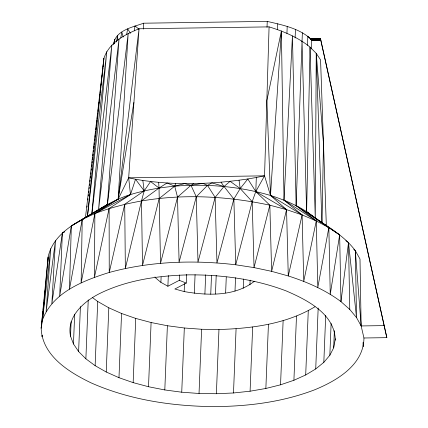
<?xml version="1.0" encoding="UTF-8"?>
<svg xmlns="http://www.w3.org/2000/svg" width="428" height="428" viewBox="0 0 428 428"><rect width="100%" height="100%" fill="white"/><g stroke="black" fill="none" stroke-linecap="round" stroke-linejoin="round"><path stroke-width="0.64" d="M312.221 215.937L306.614 211.673L310.033 47.117L316.244 53.372L315.281 218.259L310.033 47.117C298.113 37.354 283.678 31.372 269.078 26.878L139.052 28.772C124.783 34.524 108.84 42.784 103.87 58.497L85.439 217.724M113.613 44.234C115.143 30.404 132.931 27.071 143.669 23.203L267.249 21.4C282.78 25.059 299.921 28.339 311.766 39.879L320.818 40.275L386.832 337.655L363.95 337.992L361.146 325.943L355.331 250.701C342.753 233.672 322.985 224.4 306.614 211.673C295.422 204.536 283.106 199.459 270.485 195.457C239.514 186.33 206.842 183.633 174.704 186.169C159.735 187.592 144.878 190.182 130.487 194.585C112.992 199.855 97.825 210.234 82.224 219.393C67.233 227.546 51.783 239.3 48.145 256.961L41.168 328.148C42.088 355.732 69.031 372.274 91.271 382.953C129.347 399.763 171.27 406.076 212.657 406.6C247.256 406.53 282.277 402.24 314.735 389.769C336.756 380.679 363.763 364.988 363.95 337.992M322.027 222.576L323.488 143.765L316.244 53.372L320.567 59.883L326.366 226.498M384.028 325.612L361.146 325.943L356.519 317.571L349.762 309.433L340.966 301.638L339.645 234.892L328.843 227.632L316.276 220.939L302.109 214.915L286.557 209.634L270.485 195.457L264.547 175.838L269.078 26.878M47.984 261.497L48.145 256.961L42.538 319.737L41.168 328.148L42.575 314.933M345.835 240.659L348.515 242.623L340.966 301.638C325.221 289.793 306.93 281.961 288.274 275.948L286.557 209.634L269.833 205.189L255.8 191.562L264.547 175.838L256.319 177.492L255.8 191.562L252.188 201.631L235.726 264.788C193.59 259.807 150.314 261.246 109.247 272.459C83.374 280.57 52.906 292.265 42.538 319.737L50.691 248.689L46.117 311.525L55.458 240.686L51.858 303.629L62.37 233.062L64.628 231.644M113.575 44.228L113.629 42.896M335.327 338.826L333.68 347.825L329.838 355.267L323.819 362.35L315.725 368.952L305.699 374.965L293.908 380.278L280.549 384.809L265.858 388.474L250.086 391.208L233.501 392.974L216.386 393.733L199.031 393.476L181.739 392.209L164.807 389.945L148.516 386.735L133.151 382.627L118.979 377.689L106.23 372.007L95.134 365.683L85.873 358.825L78.613 351.543L73.472 343.968L70.534 336.226L71.123 321.663M73.472 343.968L74.665 314.179M78.613 351.543L80.416 306.534M85.873 358.825L88.238 299.91M95.134 365.683L97.712 301.478L92.566 297.663M106.23 372.007L108.808 307.802L97.712 301.478M118.979 377.689L121.557 313.478L108.808 307.802M143.434 29.093L143.669 23.203M133.151 382.627L135.73 318.416L121.557 313.478M148.516 386.735L151.095 322.525L135.73 318.416M186.613 274.407L186.266 283.074L179.3 280.324L167.894 286.246L160.901 282.357L161.115 277.023M167.894 286.246L168.322 275.579M164.807 389.945L167.385 325.74L151.095 322.525M179.3 280.324L179.514 274.995M254.43 281.233C234.945 296.62 207.43 295.7 184.184 291.564L184.505 283.566M181.739 392.209L184.318 327.998L167.385 325.74M194.328 293.298L195.077 274.632M199.031 393.476L201.609 329.266L184.318 327.998M204.889 294.127L205.665 274.797M210.747 294.186L211.496 275.52M215.461 294.025L216.21 275.359M216.386 393.733L218.965 329.523C251.873 328.447 286.295 324.087 314.965 306.748M225.631 292.987L226.273 276.986M235.004 291.056L235.539 277.724M233.501 392.974L236.079 328.763M243.216 288.312L243.591 278.981M249.947 284.861L250.134 280.19M250.086 391.208L252.664 327.003M267.008 27.29L267.249 21.4M277.51 29.671L277.756 23.754M265.858 388.474L268.436 324.264M286.926 33.459L287.215 26.466M280.549 384.809L283.127 320.599M295.117 38.001L295.47 29.484M302.007 41.853L302.382 32.763M293.908 380.278L296.486 316.073M307.475 45.325L307.844 36.246L311.734 40.355L311.391 48.878M305.699 374.965L308.278 310.755M315.725 368.952L318.175 308.053M323.819 362.35L325.708 315.35M329.838 355.267L331.117 323.493M333.68 347.825L334.37 330.614M270.485 195.457L281.383 31.025L266.874 100.537L270.485 195.457L302.109 214.915L303.736 281.362L316.276 220.939L296.123 205.606L292.442 35.845L284.01 200.17L302.109 214.915L288.274 275.948L271.63 271.341L254.034 267.602L235.726 264.788L233.865 199.02L240.215 188.55L247.801 178.963L256.319 177.492M133.878 102.479L118.16 199.138L128.668 177.823L139.052 28.772L118.16 199.138L94.872 213.54L82.224 219.393L69.48 289.216L71.337 225.931L107.433 204.434L128.165 33.555L118.16 199.138L82.224 219.393L81.122 282.892L94.872 213.54L130.487 194.585L135.532 179.252C172.596 185.725 210.704 184.532 247.801 178.963L255.8 191.562L286.557 209.634L271.63 271.341L269.833 205.189C212.304 192.83 150.479 192.691 94.872 213.54L94.438 277.28L109.108 208.463L130.487 194.585L128.668 177.823L264.547 175.838M310.642 39.285L320.588 39.232L311.766 39.879L311.734 40.355L320.818 40.275L320.497 38.793L310.471 38.889L320.513 38.846L386.832 337.655M114.346 43.768L114.709 39.167L114.715 43.094M42.142 335.311L42.03 336.643L42.195 335.322M103.357 64.259L103.089 66.864M103.469 62.98L103.87 58.497L87.387 216.477M91.769 214.214L106.754 51.638L87.478 216.498M42.714 313.612L42.998 310.969M43.137 309.647L43.421 307.004M43.629 305.025L43.843 303.04M44.121 300.397L44.261 299.076M44.544 296.433L44.753 294.453M45.036 291.81L45.175 290.489M45.459 287.846L45.598 286.525M86.97 207.254L87.125 205.927M87.81 199.967L87.959 198.646M88.264 195.992L88.414 194.67M88.644 192.686L88.794 191.359M89.099 188.711L89.254 187.384M89.479 185.399L89.634 184.072M89.933 181.424L90.089 180.102M90.319 178.112L90.543 176.127M90.773 174.143L90.923 172.816M91.228 170.167L91.378 168.846M91.608 166.856L91.838 164.871M92.063 162.886L92.218 161.559M92.443 159.574L92.673 157.584M92.903 155.599L93.053 154.278M93.358 151.624L93.507 150.303M93.737 148.318L93.967 146.328M94.192 144.343L94.347 143.016M94.652 140.368L94.802 139.047M95.032 137.056L95.257 135.071M95.487 133.087L95.637 131.76M95.867 129.775L96.097 127.785M96.321 125.8L96.551 123.815M96.701 122.488L96.931 120.503M97.161 118.519L97.386 116.528M97.541 115.207L97.766 113.217M97.996 111.232L98.221 109.247M98.376 107.92L98.681 105.272M98.831 103.951L99.061 101.96M99.285 99.975L99.515 97.991M99.671 96.664L99.97 94.016M100.125 92.689L100.35 90.704M100.58 88.719L100.81 86.729M100.96 85.407L101.19 83.417M101.415 81.432L101.645 79.448M101.875 77.457L102.099 75.472M102.255 74.151L102.479 72.161M102.709 70.176L102.939 68.191M91.918 213.551L111.847 45.106L98.558 209.709L119.032 39.034L107.433 204.434L103.758 206.879M116.571 41.987L117.443 35.54L117.898 40.077M134.269 30.87L135.018 25.857L138.902 29.227M120.76 37.985L121.793 32.079L123.232 37.011M126.597 34.7L127.683 28.831L130.465 33.298M175.731 183.403L174.704 186.169L177.524 197.137L160.511 263.322L159.018 188.042L150.581 181.531L144.188 190.867L124.725 204.231L109.247 272.459L109.108 208.463M269.833 205.189L254.034 267.602L252.188 201.631L240.215 188.55L230.109 181.322L224.021 186.474L215.134 197.383L197.993 262.064L196.265 196.757L190.963 185.271L184.602 183.596L174.704 186.169L159.173 198.528L142.513 265.43L141.491 200.903L144.188 190.867L142.85 180.493M190.963 185.271L177.524 197.137L179.091 262.198L196.265 196.757L207.5 185.377L211.897 182.874L224.021 186.474L233.865 199.02L216.959 262.936L215.134 197.383L207.5 185.377L202.738 183.334L190.963 185.271L193.622 183.575M174.704 186.169L167.07 182.991L159.018 188.042L141.491 200.903L125.345 268.49L124.725 204.231M101.655 208.281L102.704 207.58M81.743 219.976L71.337 225.931L59.685 296.16L62.37 233.062L64.703 231.767M82.898 219.313L84.632 218.317M85.787 217.659L86.943 216.996M186.266 283.074L174.859 288.996L184.184 291.564M311.766 39.879L320.69 39.692M310.626 39.36L320.588 39.232M310.589 39.034L320.524 38.927L310.605 38.996M310.546 39.167L320.567 39.076L310.653 39.119M201.609 329.266L218.965 329.523M128.668 177.823L135.532 179.252L144.188 190.867M315.821 218.628L316.907 219.366M319.069 220.848L321.235 222.325M322.862 223.437L339.645 234.892L330.266 294.293L328.843 227.632L306.614 211.673L302.05 41.243L296.123 205.606L328.843 227.632L317.795 287.504L316.276 220.939L284.01 200.17L281.383 31.025M315.816 218.655L316.891 219.441M353.742 249.492L355.331 250.701L359.996 259.026L361.146 325.943M160.901 282.357L155.685 277.975L154.968 276.932M221.041 182.205L224.021 186.474M239.043 180.242L240.215 188.55M335.274 340.148C334.846 313.863 307.079 299.937 286.161 290.912C255.174 279.099 221.795 274.648 188.753 274.867C158.242 275.648 127.068 279.992 99.44 293.635C83.77 301.558 66.404 316.709 70.534 336.226M158.67 182.365L159.018 188.042M316.244 53.372L321.888 222.581M349.762 309.433L348.515 242.623L356.519 317.571L355.331 250.701M363.158 342.459L363.228 346.439L363.206 342.437"/></g></svg>
